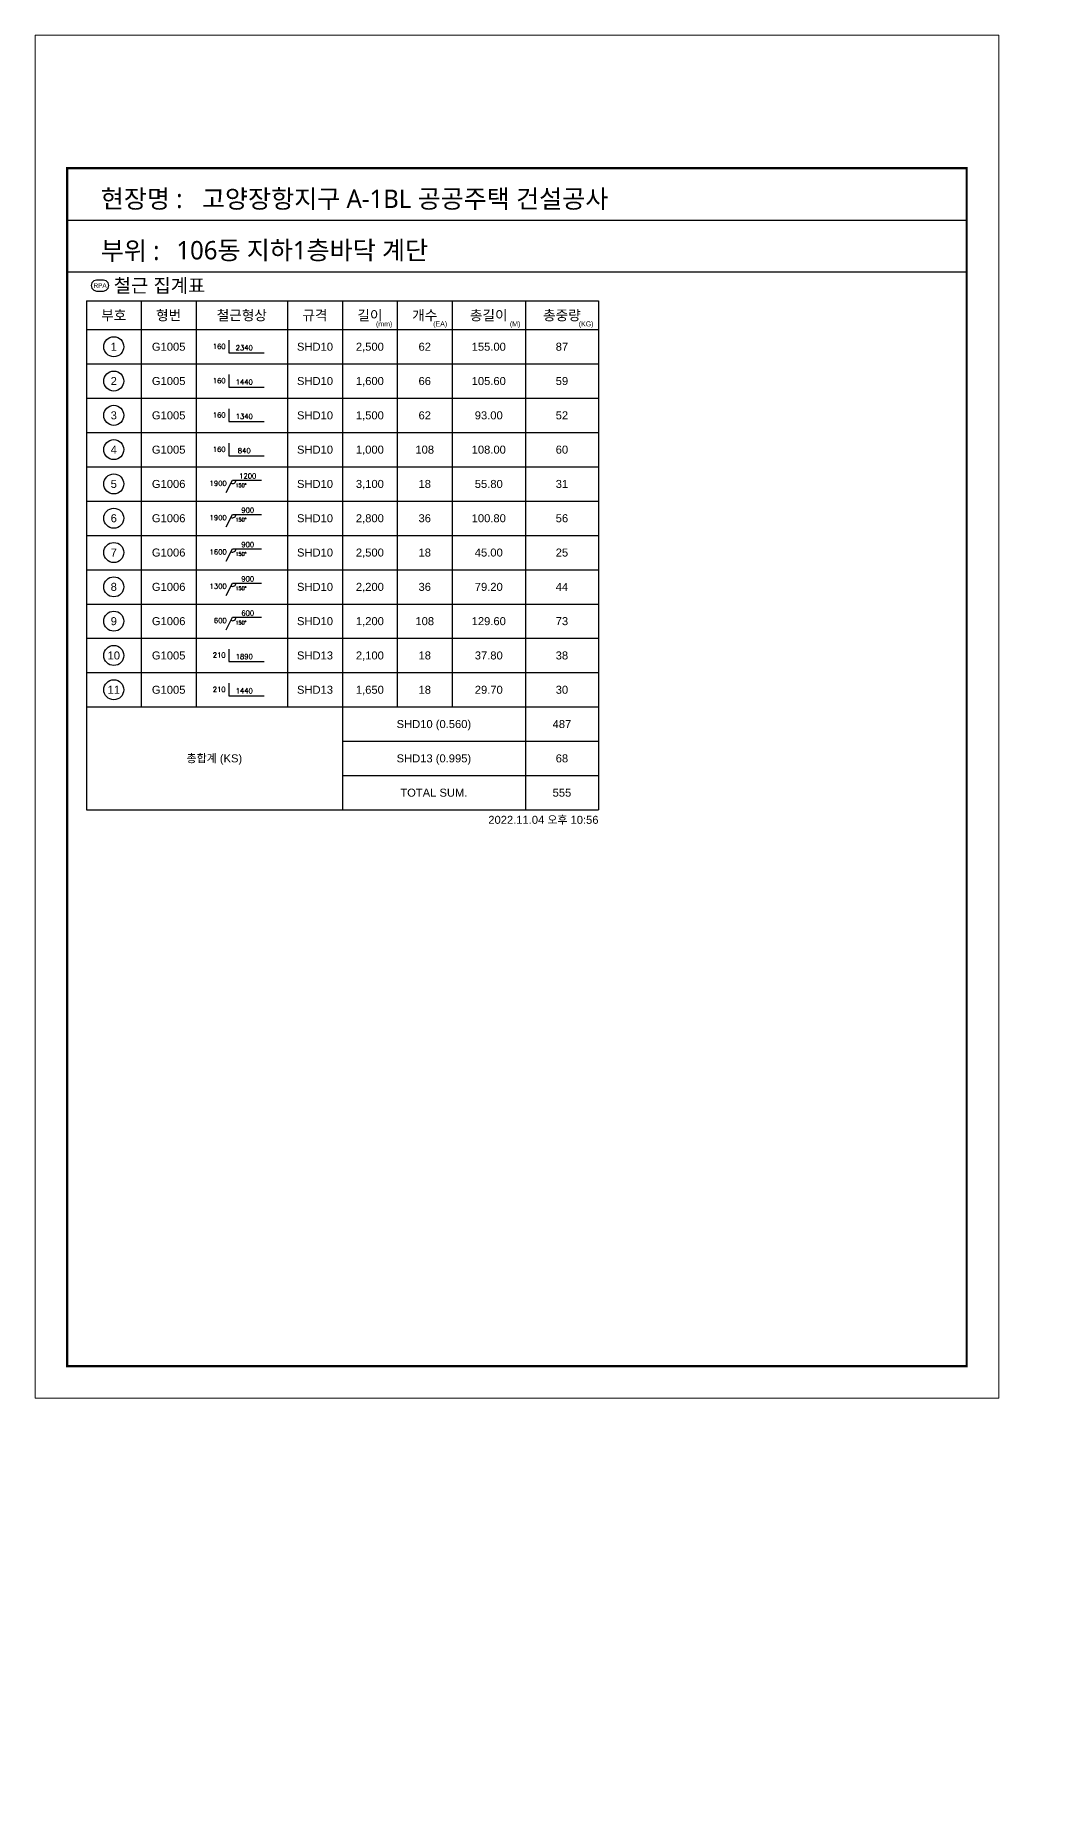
# Model space of a CAD drawing. Header units: millimetres. Extents: x 350420 to 672135, y -312840 to -44390.
# Drawn here: x 443621 to 460681, y -301160 to -271465 of the extents above; entities that cross this region are included whole.
import ezdxf
from ezdxf.enums import TextEntityAlignment as Align
from ezdxf.xclip import XClip

# ---------------------------------------------------------------- set-up
doc = ezdxf.new("R2010")
doc.units = ezdxf.units.MM
doc.header["$LTSCALE"] = 65
doc.header["$XCLIPFRAME"] = 0
for name, color, linetype in [('AMAC-TITLE', 7, 'Continuous'), ('FORM-L', 7, 'Continuous'), ('RP_DIM', 7, 'Continuous'), ('SHOPLINE', 7, 'Continuous'), ('XDIM', 7, 'Continuous')]:
    doc.layers.add(name, color=color, linetype=linetype)
doc.layers.add('TEXT', color=3, linetype='Continuous', lineweight=9)
doc.layers.add('XS-구조평면$0$GRID', color=166, linetype='Continuous', plot=False)
doc.styles.add('RPWK1', font='arial.ttf', dxfattribs={"bigfont": 'whgtxt.shx'})
doc.styles.add('XRebar2', font='Romans.shx')
doc.styles.add('돋움', font='malgun.ttf')

# ---------------------------------------------------------------- blocks, each defined once
blk = doc.blocks.new('XS-구조평면', base_point=(1093553, 0))
at = {"layer": 'XS-구조평면$0$GRID'}
blk.add_line((0, 280000), (560000, 280000), dxfattribs=at)
blk = doc.blocks.new('zsdfhetshts')
blk.add_lwpolyline([(0, 0), (15120, 0), (15120, 21384), (0, 21384)], close=True)
at = {"layer": 'FORM-L', "const_width": 32.6}
blk.add_lwpolyline([(504, 504), (14616, 504), (14616, 19296), (504, 19296)], close=True, dxfattribs=at)
at = {"layer": 'SHOPLINE'}
blk.add_line((504, 18480), (14625, 18480), dxfattribs=at)
blk.add_lwpolyline([(504, 19296), (14616, 19296), (14616, 17664), (504, 17664)], close=True, dxfattribs=at)
at = {"layer": 'AMAC-TITLE', "color": 3, "linetype": 'Continuous', "style": '돋움'}
for s, height, p in [('현장명 :', 288.3, (1031, 18672)), ('고양장항지구 A-1BL 공공주택 건설공사', 288.35, (2618, 18672)), ('부위 :', 288.3, (1031, 17857))]:
    blk.add_text(s, height=height, dxfattribs=at).set_placement(p)
blk = doc.blocks.new('DHS_G1005')
at = {"layer": 'XDIM', "color": 1, "linetype": 'Continuous', "ltscale": 1.74847e-317}
blk.add_lwpolyline([(-573, 282), (-573, -267), (975, -267)], dxfattribs=at)
at = {"layer": 'XDIM', "color": 3, "linetype": 'Continuous', "ltscale": 1.74847e-317, "style": 'XRebar2'}
blk.add_attdef('A', text='', height=219, dxfattribs=at).set_placement((-708, -162), align=Align.BOTTOM_RIGHT)
blk.add_attdef('B', text='', height=219, dxfattribs=at).set_placement((105, -222), align=Align.BOTTOM_CENTER)
blk = doc.blocks.new('DHS_G1006')
at = {"layer": 'XDIM', "color": 1, "linetype": 'Continuous', "ltscale": 5.18065e-318}
blk.add_lwpolyline([(-690, -378), (-402, 168), (858, 168)], dxfattribs=at)
at = {"layer": 'XDIM', "color": 7, "linetype": 'Continuous', "ltscale": 5.18065e-318}
blk.add_arc((-402, 168), 149, 242.4027, 0, dxfattribs=at)
at = {"layer": 'XDIM', "color": 3, "linetype": 'Continuous', "ltscale": 5.18065e-318, "style": 'XRebar2'}
blk.add_attdef('A', text='', height=219, dxfattribs=at).set_placement((-660, 27), align=Align.MIDDLE_RIGHT)
blk.add_attdef('a1', text='', height=156, dxfattribs=at).set_placement((-279, -189), align=Align.BOTTOM_LEFT)
blk.add_attdef('B', text='', height=219, dxfattribs=at).set_placement((258, 174), align=Align.BOTTOM_CENTER)

msp = doc.modelspace()

# ---------------------------------------------------------------- linework, layer by layer
at = {"layer": 'RP_DIM', "color": 253, "linetype": 'Continuous', "ltscale": 100}
for p, q in [((444722.4, -275708.5), (444723.6, -275708.5)), ((444722.4, -275708.5), (444723.6, -275708.5)), ((444722.4, -275708.5), (444723.6, -275708.5)), ((444722.4, -275708.5), (444723.6, -275708.5)), ((444490, -275970), (453168.1, -275970)), ((444490, -275970), (444490, -284590)), ((445419.8, -275970), (445419.8, -276454.3)), ((446349.6, -275970), (446349.6, -276454.3)), ((447899.3, -275970), (447899.3, -276454.3)), ((448829.1, -275970), (448829.1, -276454.3)), ((449758.9, -275970), (449758.9, -276454.3)), ((450688.7, -275970), (450688.7, -276454.3)), ((451928.4, -275970), (451928.4, -276454.3)), ((453168.1, -275970), (453168.1, -276454.3)), ((453168.1, -275970), (453168.1, -284590)), ((444490, -276454.3), (453168.1, -276454.3)), ((445419.8, -276454.3), (445419.8, -282846.6)), ((446349.6, -276454.3), (446349.6, -282846.6)), ((447899.3, -276454.3), (447899.3, -282846.6)), ((448829.1, -276454.3), (448829.1, -284590)), ((449758.9, -276454.3), (449758.9, -282846.6)), ((450688.7, -276454.3), (450688.7, -282846.6)), ((451928.4, -276454.3), (451928.4, -284590)), ((444490, -277035.4), (453168.1, -277035.4)), ((444490, -277616.5), (453168.1, -277616.5)), ((444490, -278197.6), (453168.1, -278197.6)), ((444490, -278778.8), (453168.1, -278778.8)), ((444490, -279359.9), (453168.1, -279359.9)), ((444490, -279941), (453168.1, -279941)), ((444490, -280522.1), (453168.1, -280522.1)), ((444490, -281103.3), (453168.1, -281103.3)), ((444490, -281684.4), (453168.1, -281684.4)), ((444490, -282265.5), (453168.1, -282265.5)), ((444490, -282846.6), (453168.1, -282846.6)), ((448829.1, -283427.8), (453168.1, -283427.8)), ((448829.1, -284008.9), (453168.1, -284008.9)), ((444490, -284590), (453168.1, -284590))]:
    msp.add_line(p, q, dxfattribs=at)
at = {"layer": 'RP_DIM', "color": 7, "linetype": 'Continuous', "ltscale": 100}
msp.add_lwpolyline([(444664.3, -275801.5), (444780.6, -275801.5), (444827.1, -275789), (444861.1, -275755), (444873.5, -275708.5), (444861.1, -275662), (444827.1, -275628), (444780.6, -275615.5), (444664.3, -275615.5), (444617.8, -275628), (444583.8, -275662), (444571.4, -275708.5), (444583.8, -275755), (444617.8, -275789), (444664.3, -275801.5)], dxfattribs=at)
for centre in [(444954.9, -276744.8), (444954.9, -277326), (444954.9, -277907.1), (444954.9, -278488.2), (444954.9, -279069.3), (444954.9, -279650.4), (444954.9, -280231.6), (444954.9, -280812.7), (444954.9, -281393.8), (444954.9, -281974.9), (444954.9, -282556.1)]:
    msp.add_circle(centre, 169.5, dxfattribs=at)
at = {"layer": 'RP_DIM', "color": 253, "linetype": 'Continuous', "ltscale": 100}
msp.add_solid([(444490, -275970), (444490.1, -275970), (444490, -275970)], dxfattribs=at)

# ---------------------------------------------------------------- block references
ref = msp.add_blockref('XS-구조평면', (1318322.5, -581160))
XClip(ref).set_block_clipping_path([(132009.9999999982, 277639.9999999972), (160449.9999999896, 299564.9999999953)])
at = {"layer": 'RP_DIM', "color": 7, "linetype": 'Continuous', "ltscale": 100, "xscale": 0.387416, "yscale": 0.387416, "zscale": 0.387416}
for name, p, values in [('DHS_G1005', (447124.4, -276744.8), {'A': '160', 'B': '2340'}), ('DHS_G1005', (447124.4, -277326), {'A': '160', 'B': '1440'}), ('DHS_G1005', (447124.4, -277907.1), {'A': '160', 'B': '1340'}), ('DHS_G1005', (447124.4, -278488.2), {'A': '160', 'B': '840'}), ('DHS_G1006', (447124.4, -279069.3), {'A': '1900', 'B': '1200', 'a1': '150%%D'}), ('DHS_G1006', (447124.4, -279650.4), {'A': '1900', 'B': '900', 'a1': '150%%D'}), ('DHS_G1006', (447124.4, -280231.6), {'A': '1600', 'B': '900', 'a1': '150%%D'}), ('DHS_G1006', (447124.4, -280812.7), {'A': '1300', 'B': '900', 'a1': '150%%D'}), ('DHS_G1006', (447124.4, -281393.8), {'A': '600', 'B': '600', 'a1': '150%%D'}), ('DHS_G1005', (447124.4, -281974.9), {'A': '210', 'B': '1890'}), ('DHS_G1005', (447124.4, -282556.1), {'A': '210', 'B': '1440'})]:
    msp.add_blockref(name, p, dxfattribs=at).add_auto_attribs(values)
at = {"layer": 'TEXT', "color": 4, "xscale": 1.08, "yscale": 1.08, "zscale": 1.08}
msp.add_blockref('zsdfhetshts', (443620.9, -294559.7), dxfattribs=at)

# ---------------------------------------------------------------- texts
at = {"layer": 'AMAC-TITLE', "color": 2, "linetype": 'Continuous', "style": '돋움'}
msp.add_text('106동 지하1층바닥 계단', height=311.415, dxfattribs=at).set_placement((446015.6, -275266))
at = {"layer": 'RP_DIM', "color": 7, "linetype": 'Continuous', "ltscale": 100, "style": 'RPWK1'}
msp.add_text('철근 집계표', height=232.45, dxfattribs=at).set_placement((444954.9, -275708.5), align=Align.MIDDLE_LEFT)
for s, height, p in [('RPA', 77.48, (444722.4, -275708.5)), ('부호', 169.49, (444954.9, -276212.1)), ('형번', 169.49, (445884.7, -276212.1)), ('철근형상', 169.49, (447124.4, -276212.1)), ('규격', 169.49, (448364.2, -276212.1)), ('길이', 169.49, (449294, -276212.1)), ('개수', 169.49, (450223.8, -276212.1)), ('총길이', 169.49, (451308.5, -276212.1)), ('총중량', 169.49, (452548.2, -276212.1)), ('1', 135.6, (444954.9, -276744.8)), ('G1005', 135.6, (445884.7, -276744.8)), ('SHD10', 135.6, (448364.2, -276744.8)), ('2,500', 135.6, (449294, -276744.8)), ('62', 135.6, (450223.8, -276744.8)), ('155.00', 135.6, (451308.5, -276744.8)), ('87', 135.6, (452548.2, -276744.8)), ('2', 135.6, (444954.9, -277326)), ('G1005', 135.6, (445884.7, -277326)), ('SHD10', 135.6, (448364.2, -277326)), ('1,600', 135.6, (449294, -277326)), ('66', 135.6, (450223.8, -277326)), ('105.60', 135.6, (451308.5, -277326)), ('59', 135.6, (452548.2, -277326)), ('3', 135.6, (444954.9, -277907.1)), ('G1005', 135.6, (445884.7, -277907.1)), ('SHD10', 135.6, (448364.2, -277907.1)), ('1,500', 135.6, (449294, -277907.1)), ('62', 135.6, (450223.8, -277907.1)), ('93.00', 135.6, (451308.5, -277907.1)), ('52', 135.6, (452548.2, -277907.1)), ('4', 135.6, (444954.9, -278488.2)), ('G1005', 135.6, (445884.7, -278488.2)), ('SHD10', 135.6, (448364.2, -278488.2)), ('1,000', 135.6, (449294, -278488.2)), ('108', 135.6, (450223.8, -278488.2)), ('108.00', 135.6, (451308.5, -278488.2)), ('60', 135.6, (452548.2, -278488.2)), ('5', 135.6, (444954.9, -279069.3)), ('G1006', 135.6, (445884.7, -279069.3)), ('SHD10', 135.6, (448364.2, -279069.3)), ('3,100', 135.6, (449294, -279069.3)), ('18', 135.6, (450223.8, -279069.3)), ('55.80', 135.6, (451308.5, -279069.3)), ('31', 135.6, (452548.2, -279069.3)), ('6', 135.6, (444954.9, -279650.4)), ('G1006', 135.6, (445884.7, -279650.4)), ('SHD10', 135.6, (448364.2, -279650.4)), ('2,800', 135.6, (449294, -279650.4)), ('36', 135.6, (450223.8, -279650.4)), ('100.80', 135.6, (451308.5, -279650.4)), ('56', 135.6, (452548.2, -279650.4)), ('7', 135.6, (444954.9, -280231.6)), ('G1006', 135.6, (445884.7, -280231.6)), ('SHD10', 135.6, (448364.2, -280231.6)), ('2,500', 135.6, (449294, -280231.6)), ('18', 135.6, (450223.8, -280231.6)), ('45.00', 135.6, (451308.5, -280231.6)), ('25', 135.6, (452548.2, -280231.6)), ('8', 135.6, (444954.9, -280812.7)), ('G1006', 135.6, (445884.7, -280812.7)), ('SHD10', 135.6, (448364.2, -280812.7)), ('2,200', 135.6, (449294, -280812.7)), ('36', 135.6, (450223.8, -280812.7)), ('79.20', 135.6, (451308.5, -280812.7)), ('44', 135.6, (452548.2, -280812.7)), ('9', 135.6, (444954.9, -281393.8)), ('G1006', 135.6, (445884.7, -281393.8)), ('SHD10', 135.6, (448364.2, -281393.8)), ('1,200', 135.6, (449294, -281393.8)), ('108', 135.6, (450223.8, -281393.8)), ('129.60', 135.6, (451308.5, -281393.8)), ('73', 135.6, (452548.2, -281393.8)), ('10', 135.6, (444954.9, -281974.9)), ('G1005', 135.6, (445884.7, -281974.9)), ('SHD13', 135.6, (448364.2, -281974.9)), ('2,100', 135.6, (449294, -281974.9)), ('18', 135.6, (450223.8, -281974.9)), ('37.80', 135.6, (451308.5, -281974.9)), ('38', 135.6, (452548.2, -281974.9)), ('11', 135.6, (444954.9, -282556.1)), ('G1005', 135.6, (445884.7, -282556.1)), ('SHD13', 135.6, (448364.2, -282556.1)), ('1,650', 135.6, (449294, -282556.1)), ('18', 135.6, (450223.8, -282556.1)), ('29.70', 135.6, (451308.5, -282556.1)), ('30', 135.6, (452548.2, -282556.1)), ('SHD10 (0.560)', 135.596, (450378.7, -283137.2)), ('487', 135.6, (452548.2, -283137.2)), ('총합계 (KS)', 135.6, (446659.5, -283718.3)), ('SHD13 (0.995)', 135.596, (450378.7, -283718.3)), ('68', 135.6, (452548.2, -283718.3)), ('TOTAL SUM.', 135.6, (450378.7, -284299.4)), ('555', 135.6, (452548.2, -284299.4))]:
    msp.add_text(s, height=height, dxfattribs=at).set_placement(p, align=Align.MIDDLE_CENTER)
for s, p in [('(mm)', (449674.1, -276426)), ('(EA)', (450603.9, -276426)), ('(M)', (451843.6, -276426)), ('(KG)', (453083.4, -276426))]:
    msp.add_text(s, height=84.75, dxfattribs=at).set_placement(p, align=Align.BOTTOM_RIGHT)
msp.add_text('2022.11.04 오후 10:56', height=135.596, dxfattribs=at).set_placement((453168.1, -284691.7), align=Align.TOP_RIGHT)

doc.saveas('drawing.dxf')
